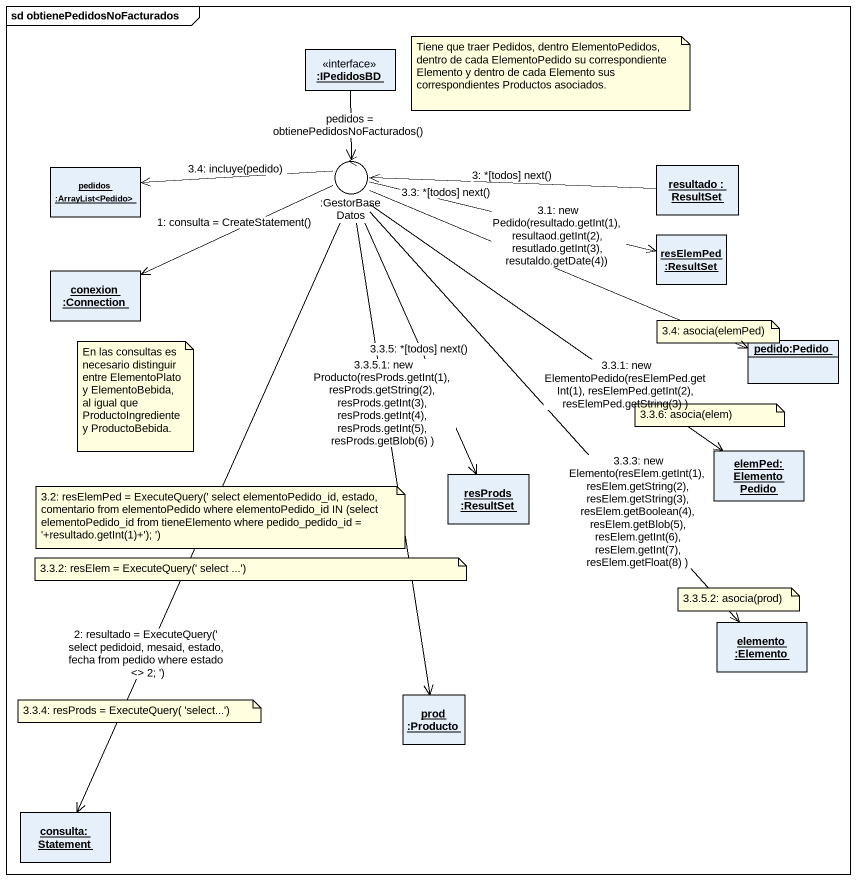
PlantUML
@startuml
mainframe sd obtienePedidosNoFacturados
allowmixing
hide circle
hide empty members
object ":IPedidosBD" as IPedidosBD <<interface>>
object "pedidos :ArrayList<Pedido>" as pedidos_ArrayList_Pedido
control ":GestorBaseDatos" as GestorBaseDatos
object "resultado : ResultSet" as resultado_ResultSet
object "resElemPed :ResultSet" as resElemPed_ResultSet
object "conexion :Connection" as conexion_Connection
object "pedido:Pedido" as pedido_Pedido
object "elemPed:ElementoPedido" as elemPed_ElementoPedido
object "resProds :ResultSet" as resProds_ResultSet
object "elemento :Elemento" as elemento_Elemento
object "prod :Producto" as prod_Producto
object "consulta: Statement" as consulta_Statement
IPedidosBD --> GestorBaseDatos : pedidos = obtienePedidosNoFacturados()
GestorBaseDatos -left-> pedidos_ArrayList_Pedido : 3.4: incluye(pedido)
GestorBaseDatos -right-> resElemPed_ResultSet : 3.3: *[todos] next()
GestorBaseDatos -left-> conexion_Connection : 1: consulta = CreateStatement()
GestorBaseDatos -right-> pedido_Pedido : 3.1: new Pedido(resultado.getInt(1),resultaod.getInt(2), resutlado.getInt(3), resutaldo.getDate(4))
GestorBaseDatos --> elemPed_ElementoPedido : 3.3.1: new ElementoPedido(resElemPed.getInt(1), resElemPed.getInt(2), resElemPed.getString(3) )
GestorBaseDatos --> resProds_ResultSet : 3.3.5: *[todos] next()
GestorBaseDatos --> elemento_Elemento : 3.3.3: new Elemento(resElem.getInt(1), resElem.getString(2), resElem.getString(3), resElem.getBoolean(4), resElem.getBlob(5), resElem.getInt(6), resElem.getInt(7), resElem.getFloat(8) )
GestorBaseDatos --> prod_Producto : 3.3.5.1: new Producto(resProds.getInt(1), resProds.getString(2), resProds.getInt(3), resProds.getInt(4), resProds.getInt(5), resProds.getBlob(6) )
resultado_ResultSet -left-> GestorBaseDatos : 3: *[todos] next()
consulta_Statement <-up- GestorBaseDatos : 2: resultado = ExecuteQuery(' select pedidoid, mesaid, estado, fecha from pedido where estado <> 2; ')
note as N1
  Tiene que traer Pedidos, dentro ElementoPedidos, dentro de cada ElementoPedido su correspondiente Elemento y dentro de cada Elemento sus correspondientes Productos asociados.
end note
note as N2
  3.4: asocia(elemPed)
end note
note as N3
  En las consultas es necesario distinguir entre ElementoPlato y ElementoBebida, al igual que ProductoIngrediente y ProductoBebida.
end note
note as N4
  3.3.6: asocia(elem)
end note
note as N5
  3.2: resElemPed = ExecuteQuery(' select elementoPedido_id, estado, comentario from elementoPedido where elementoPedido_id IN (select elementoPedido_id from tieneElemento where pedido_pedido_id = '+resultado.getInt(1)+'); ')
end note
note as N6
  3.3.2: resElem = ExecuteQuery(' select ...')
end note
note as N7
  3.3.5.2: asocia(prod)
end note
note as N8
  3.3.4: resProds = ExecuteQuery( 'select...')
end note
@enduml
